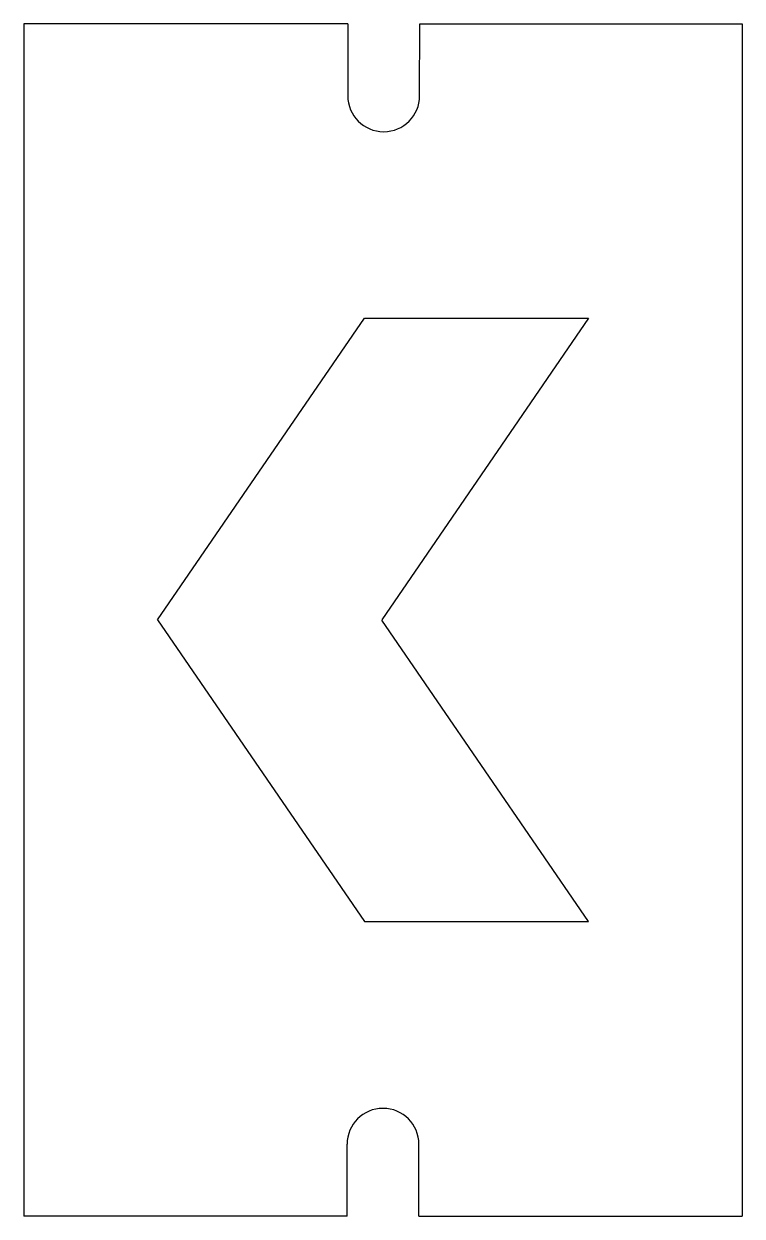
# Model space of a CAD drawing. Header units: millimetres. Extents: x -60 to -10, y -250 to -167.
import ezdxf

# ---------------------------------------------------------------- set-up
doc = ezdxf.new("R2010")
doc.units = ezdxf.units.MM
doc.layers.get('0').update_dxf_attribs({"linetype": 'CONTINUOUS'})

msp = doc.modelspace()

# ---------------------------------------------------------------- linework, layer by layer
for p, q in [((-37.443, -167.027), (-60, -167.027)), ((-60, -167.027), (-60, -250)), ((-37.443, -167.027), (-37.45, -172.027)), ((-32.45, -172.034), (-32.443, -167.034)), ((-32.443, -167.034), (-10, -167.034)), ((-10, -167.034), (-10, -250)), ((-50.689, -208.498), (-36.289, -187.498)), ((-36.289, -187.498), (-20.689, -187.498)), ((-20.689, -187.498), (-35.089, -208.498)), ((-50.689, -208.511), (-36.289, -229.498)), ((-20.689, -229.498), (-35.089, -208.532)), ((-36.289, -229.498), (-20.689, -229.498)), ((-37.5, -250), (-37.5, -245)), ((-32.5, -250), (-32.5, -245)), ((-37.5, -250), (-60, -250)), ((-32.5, -250), (-10, -250))]:
    msp.add_line(p, q)
for centre, start, end in [((-34.95, -172.031), 179.92115, 359.92115), ((-35, -245), 0, 180)]:
    msp.add_arc(centre, 2.5, start, end)

doc.saveas('drawing.dxf')
